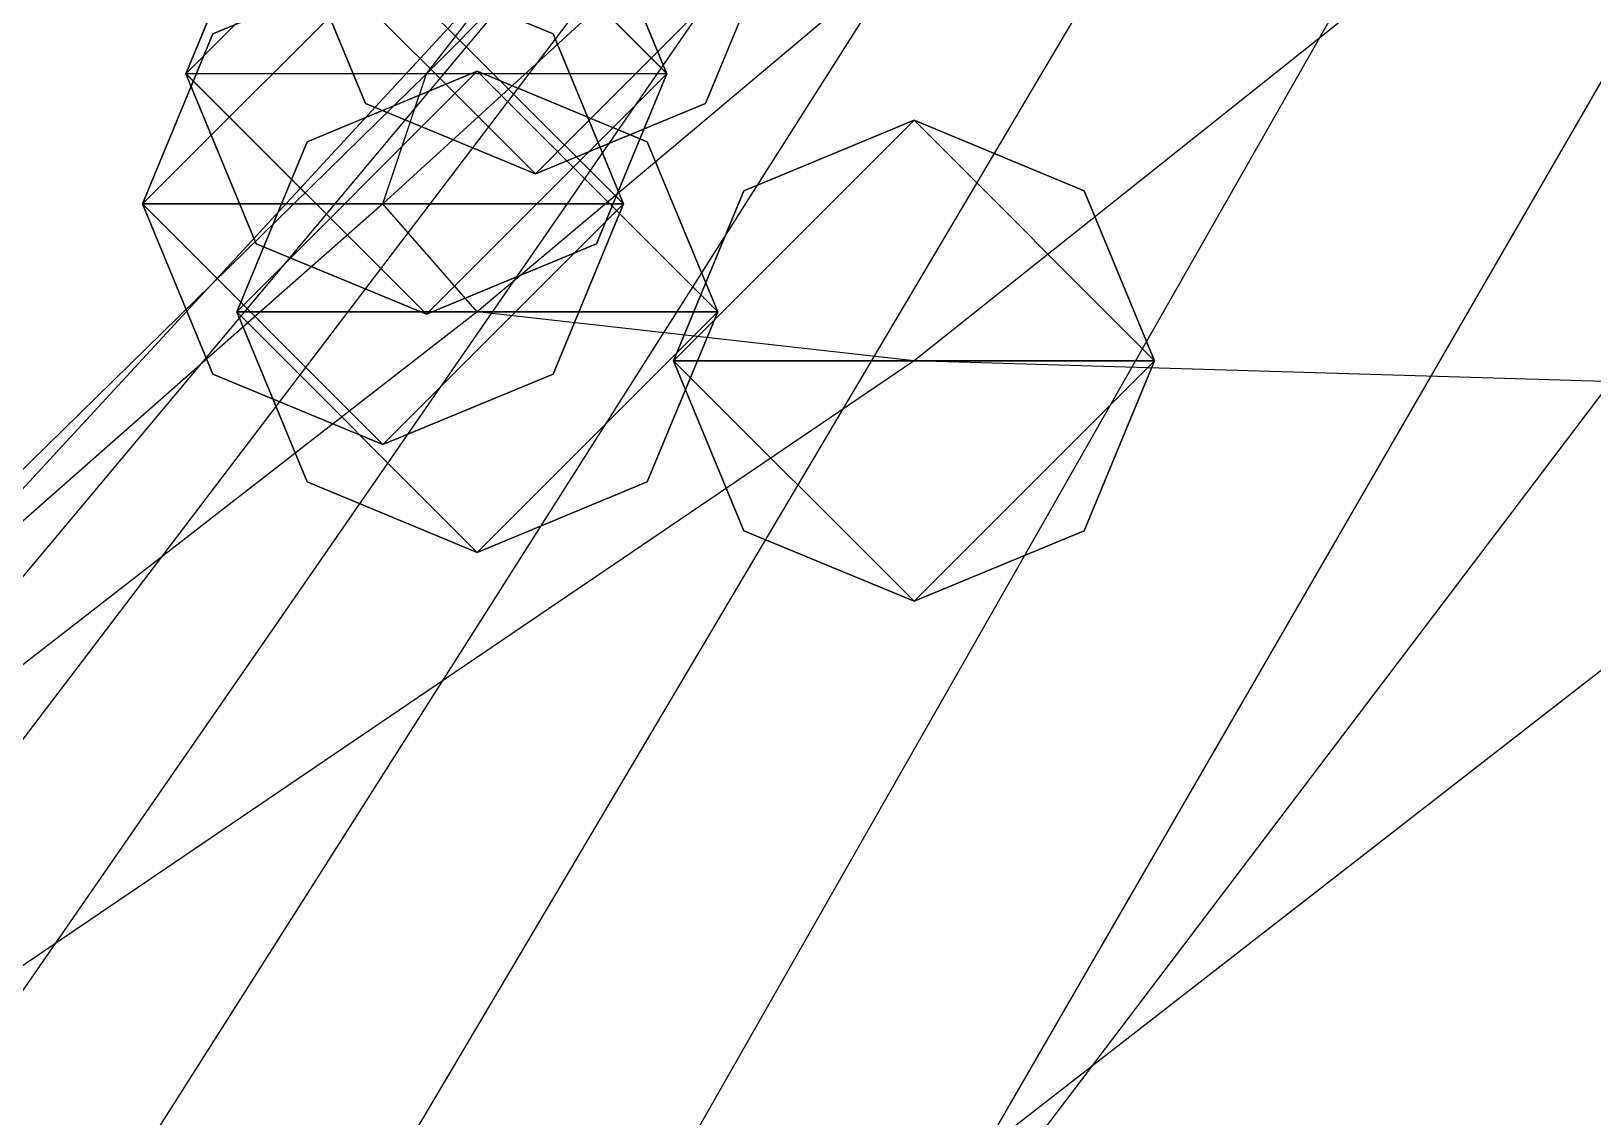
# Model space of a CAD drawing. Header units: metres. Extents: x -59 to 99, y -54 to 55.
# Drawn here: x -44.9 to -38.4, y -43.81 to -39.3 of the extents above; entities that cross this region are included whole.
import ezdxf

# ---------------------------------------------------------------- set-up
doc = ezdxf.new("R2010")
doc.units = ezdxf.units.M

msp = doc.modelspace()

# ---------------------------------------------------------------- linework, layer by layer
for p, q in [((-32.279602, -28.491974, -164.26068), (-43.252502, -39.47351, -166.50565)), ((-31.32088, -28.939316, -157.86128), (-43.432953, -40.01529, -158.75272)), ((-29.768734, -29.299805, -152.71106), (-43.04078, -40.463684, -152.33978)), ((-27.24155, -29.534187, -149.3669), (-41.224747, -40.667046, -149.43506)), ((-33.706375, -34.655807, -235.48903), (-41.542145, -44.995247, -246.90262)), ((-35.678055, -34.852127, -232.68097), (-41.542145, -44.995247, -246.90262)), ((-37.251312, -35.306625, -226.17654), (-43.161545, -45.682938, -237.05861)), ((-38.55408, -35.85675, -218.2991), (-44.780952, -46.370636, -227.21458)), ((-39.66145, -36.44751, -209.83919), (-46.400352, -47.058327, -217.37057)), ((-40.619896, -37.056564, -201.11931), (-48.019753, -47.746025, -207.52657)), ((-41.457565, -37.672134, -192.30586), (-49.639153, -48.433723, -197.68256)), ((-42.18656, -38.28588, -183.51486), (-51.258568, -49.121414, -187.83853)), ((-43.95961, -38.766403, -166.50552), (-44.252502, -39.47351, -166.50565)), ((-43.95961, -38.766403, -166.50552), (-44.252502, -39.47351, -166.50565)), ((-43.95961, -38.766403, -166.50552), (-44.252502, -39.47351, -166.50565)), ((-43.95961, -38.766403, -166.50552), (-44.252502, -39.47351, -166.50565)), ((-42.252502, -39.47351, -166.50565), (-42.545395, -38.766403, -166.50552)), ((-42.252502, -39.47351, -166.50565), (-42.545395, -38.766403, -166.50552)), ((-42.252502, -39.47351, -166.50565), (-42.545395, -38.766403, -166.50552)), ((-42.252502, -39.47351, -166.50565), (-42.545395, -38.766403, -166.50552)), ((-42.79889, -38.889984, -174.86116), (-52.877968, -49.809113, -177.99452)), ((-43.79889, -38.889984, -174.86116), (-43.505997, -39.59709, -174.86128)), ((-43.79889, -38.889984, -174.86116), (-43.505997, -39.59709, -174.86128)), ((-43.79889, -38.889984, -174.86116), (-43.505997, -39.59709, -174.86128)), ((-43.79889, -38.889984, -174.86116), (-43.505997, -39.59709, -174.86128)), ((-43.252502, -39.47351, -166.50565), (-42.79889, -38.889984, -174.86116)), ((-42.09178, -39.59709, -174.86128), (-41.79889, -38.889984, -174.86116)), ((-42.09178, -39.59709, -174.86128), (-41.79889, -38.889984, -174.86116)), ((-42.09178, -39.59709, -174.86128), (-41.79889, -38.889984, -174.86116)), ((-42.09178, -39.59709, -174.86128), (-41.79889, -38.889984, -174.86116)), ((-43.432953, -39.01529, -158.75255), (-44.14006, -39.30818, -158.7526)), ((-43.432953, -39.01529, -158.75255), (-44.14006, -39.30818, -158.7526)), ((-43.432953, -39.01529, -158.75255), (-44.14006, -39.30818, -158.7526)), ((-43.432953, -39.01529, -158.75255), (-44.14006, -39.30818, -158.7526)), ((-42.725845, -39.30818, -158.7526), (-43.432953, -39.01529, -158.75255)), ((-42.725845, -39.30818, -158.7526), (-43.432953, -39.01529, -158.75255)), ((-42.725845, -39.30818, -158.7526), (-43.432953, -39.01529, -158.75255)), ((-42.725845, -39.30818, -158.7526), (-43.432953, -39.01529, -158.75255)), ((-44.14006, -39.30818, -158.7526), (-44.432953, -40.01529, -158.75272)), ((-44.14006, -39.30818, -158.7526), (-44.432953, -40.01529, -158.75272)), ((-44.14006, -39.30818, -158.7526), (-44.432953, -40.01529, -158.75272)), ((-44.14006, -39.30818, -158.7526), (-44.432953, -40.01529, -158.75272)), ((-42.432953, -40.01529, -158.75272), (-42.725845, -39.30818, -158.7526)), ((-42.432953, -40.01529, -158.75272), (-42.725845, -39.30818, -158.7526)), ((-42.432953, -40.01529, -158.75272), (-42.725845, -39.30818, -158.7526)), ((-42.432953, -40.01529, -158.75272), (-42.725845, -39.30818, -158.7526)), ((-43.252502, -39.47351, -166.50565), (-54.497368, -50.496803, -168.15051)), ((-44.252502, -39.47351, -166.50565), (-43.95961, -40.18062, -166.50577)), ((-44.252502, -39.47351, -166.50565), (-43.95961, -40.18062, -166.50577)), ((-44.252502, -39.47351, -166.50565), (-43.95961, -40.18062, -166.50577)), ((-44.252502, -39.47351, -166.50565), (-43.95961, -40.18062, -166.50577)), ((-43.04078, -39.463684, -152.33961), (-43.747887, -39.756577, -152.33966)), ((-43.04078, -39.463684, -152.33961), (-43.747887, -39.756577, -152.33966)), ((-43.04078, -39.463684, -152.33961), (-43.747887, -39.756577, -152.33966)), ((-43.04078, -39.463684, -152.33961), (-43.747887, -39.756577, -152.33966)), ((-43.432953, -40.01529, -158.75272), (-43.252502, -39.47351, -166.50565)), ((-42.33367, -39.756577, -152.33966), (-43.04078, -39.463684, -152.33961)), ((-42.33367, -39.756577, -152.33966), (-43.04078, -39.463684, -152.33961)), ((-42.33367, -39.756577, -152.33966), (-43.04078, -39.463684, -152.33961)), ((-42.33367, -39.756577, -152.33966), (-43.04078, -39.463684, -152.33961)), ((-42.545395, -40.18062, -166.50577), (-42.252502, -39.47351, -166.50565)), ((-42.545395, -40.18062, -166.50577), (-42.252502, -39.47351, -166.50565)), ((-42.545395, -40.18062, -166.50577), (-42.252502, -39.47351, -166.50565)), ((-42.545395, -40.18062, -166.50577), (-42.252502, -39.47351, -166.50565)), ((-43.505997, -39.59709, -174.86128), (-42.79889, -39.889984, -174.86133)), ((-43.505997, -39.59709, -174.86128), (-42.79889, -39.889984, -174.86133)), ((-43.505997, -39.59709, -174.86128), (-42.79889, -39.889984, -174.86133)), ((-43.505997, -39.59709, -174.86128), (-42.79889, -39.889984, -174.86133)), ((-42.79889, -39.889984, -174.86133), (-42.09178, -39.59709, -174.86128)), ((-42.79889, -39.889984, -174.86133), (-42.09178, -39.59709, -174.86128)), ((-42.79889, -39.889984, -174.86133), (-42.09178, -39.59709, -174.86128)), ((-42.79889, -39.889984, -174.86133), (-42.09178, -39.59709, -174.86128)), ((-41.224747, -39.667046, -149.43489), (-41.931854, -39.959938, -149.43494)), ((-41.224747, -39.667046, -149.43489), (-41.931854, -39.959938, -149.43494)), ((-41.224747, -39.667046, -149.43489), (-41.931854, -39.959938, -149.43494)), ((-41.224747, -39.667046, -149.43489), (-41.931854, -39.959938, -149.43494)), ((-40.51764, -39.959938, -149.43494), (-41.224747, -39.667046, -149.43489)), ((-40.51764, -39.959938, -149.43494), (-41.224747, -39.667046, -149.43489)), ((-40.51764, -39.959938, -149.43494), (-41.224747, -39.667046, -149.43489)), ((-40.51764, -39.959938, -149.43494), (-41.224747, -39.667046, -149.43489)), ((-43.747887, -39.756577, -152.33966), (-44.04078, -40.463684, -152.33978)), ((-43.747887, -39.756577, -152.33966), (-44.04078, -40.463684, -152.33978)), ((-43.747887, -39.756577, -152.33966), (-44.04078, -40.463684, -152.33978)), ((-43.747887, -39.756577, -152.33966), (-44.04078, -40.463684, -152.33978)), ((-42.04078, -40.463684, -152.33978), (-42.33367, -39.756577, -152.33966)), ((-42.04078, -40.463684, -152.33978), (-42.33367, -39.756577, -152.33966)), ((-42.04078, -40.463684, -152.33978), (-42.33367, -39.756577, -152.33966)), ((-42.04078, -40.463684, -152.33978), (-42.33367, -39.756577, -152.33966)), ((-41.931854, -39.959938, -149.43494), (-42.224747, -40.667046, -149.43506)), ((-41.931854, -39.959938, -149.43494), (-42.224747, -40.667046, -149.43506)), ((-41.931854, -39.959938, -149.43494), (-42.224747, -40.667046, -149.43506)), ((-41.931854, -39.959938, -149.43494), (-42.224747, -40.667046, -149.43506)), ((-40.224747, -40.667046, -149.43506), (-40.51764, -39.959938, -149.43494)), ((-40.224747, -40.667046, -149.43506), (-40.51764, -39.959938, -149.43494)), ((-40.224747, -40.667046, -149.43506), (-40.51764, -39.959938, -149.43494)), ((-40.224747, -40.667046, -149.43506), (-40.51764, -39.959938, -149.43494)), ((-43.432953, -40.01529, -158.75272), (-56.116776, -51.1845, -158.3065)), ((-44.432953, -40.01529, -158.75272), (-44.14006, -40.722397, -158.75284)), ((-44.432953, -40.01529, -158.75272), (-44.14006, -40.722397, -158.75284)), ((-44.432953, -40.01529, -158.75272), (-44.14006, -40.722397, -158.75284)), ((-44.432953, -40.01529, -158.75272), (-44.14006, -40.722397, -158.75284)), ((-43.04078, -40.463684, -152.33978), (-43.432953, -40.01529, -158.75272)), ((-42.725845, -40.722397, -158.75284), (-42.432953, -40.01529, -158.75272)), ((-42.725845, -40.722397, -158.75284), (-42.432953, -40.01529, -158.75272)), ((-42.725845, -40.722397, -158.75284), (-42.432953, -40.01529, -158.75272)), ((-42.725845, -40.722397, -158.75284), (-42.432953, -40.01529, -158.75272)), ((-43.95961, -40.18062, -166.50577), (-43.252502, -40.47351, -166.50581)), ((-43.95961, -40.18062, -166.50577), (-43.252502, -40.47351, -166.50581)), ((-43.95961, -40.18062, -166.50577), (-43.252502, -40.47351, -166.50581)), ((-43.95961, -40.18062, -166.50577), (-43.252502, -40.47351, -166.50581)), ((-43.252502, -40.47351, -166.50581), (-42.545395, -40.18062, -166.50577)), ((-43.252502, -40.47351, -166.50581), (-42.545395, -40.18062, -166.50577)), ((-43.252502, -40.47351, -166.50581), (-42.545395, -40.18062, -166.50577)), ((-43.252502, -40.47351, -166.50581), (-42.545395, -40.18062, -166.50577)), ((-43.04078, -40.463684, -152.33978), (-57.736176, -51.872192, -148.46248)), ((-44.04078, -40.463684, -152.33978), (-43.747887, -41.17079, -152.3399)), ((-44.04078, -40.463684, -152.33978), (-43.747887, -41.17079, -152.3399)), ((-44.04078, -40.463684, -152.33978), (-43.747887, -41.17079, -152.3399)), ((-44.04078, -40.463684, -152.33978), (-43.747887, -41.17079, -152.3399)), ((-41.224747, -40.667046, -149.43506), (-43.04078, -40.463684, -152.33978)), ((-42.33367, -41.17079, -152.3399), (-42.04078, -40.463684, -152.33978)), ((-42.33367, -41.17079, -152.3399), (-42.04078, -40.463684, -152.33978)), ((-42.33367, -41.17079, -152.3399), (-42.04078, -40.463684, -152.33978)), ((-42.33367, -41.17079, -152.3399), (-42.04078, -40.463684, -152.33978)), ((-41.224747, -40.667046, -149.43506), (-57.736176, -51.872192, -148.46248)), ((-42.224747, -40.667046, -149.43506), (-41.931854, -41.374153, -149.43518)), ((-42.224747, -40.667046, -149.43506), (-41.931854, -41.374153, -149.43518)), ((-42.224747, -40.667046, -149.43506), (-41.931854, -41.374153, -149.43518)), ((-42.224747, -40.667046, -149.43506), (-41.931854, -41.374153, -149.43518)), ((-36.88044, -40.797417, -147.573), (-41.224747, -40.667046, -149.43506)), ((-40.51764, -41.374153, -149.43518), (-40.224747, -40.667046, -149.43506)), ((-40.51764, -41.374153, -149.43518), (-40.224747, -40.667046, -149.43506)), ((-40.51764, -41.374153, -149.43518), (-40.224747, -40.667046, -149.43506)), ((-40.51764, -41.374153, -149.43518), (-40.224747, -40.667046, -149.43506)), ((-44.14006, -40.722397, -158.75284), (-43.432953, -41.01529, -158.75288)), ((-44.14006, -40.722397, -158.75284), (-43.432953, -41.01529, -158.75288)), ((-44.14006, -40.722397, -158.75284), (-43.432953, -41.01529, -158.75288)), ((-44.14006, -40.722397, -158.75284), (-43.432953, -41.01529, -158.75288)), ((-43.432953, -41.01529, -158.75288), (-42.725845, -40.722397, -158.75284)), ((-43.432953, -41.01529, -158.75288), (-42.725845, -40.722397, -158.75284)), ((-43.432953, -41.01529, -158.75288), (-42.725845, -40.722397, -158.75284)), ((-43.432953, -41.01529, -158.75288), (-42.725845, -40.722397, -158.75284)), ((-36.88044, -40.797417, -147.573), (-51.22329, -51.94668, -147.39627)), ((-43.747887, -41.17079, -152.3399), (-43.04078, -41.463684, -152.33995)), ((-43.747887, -41.17079, -152.3399), (-43.04078, -41.463684, -152.33995)), ((-43.747887, -41.17079, -152.3399), (-43.04078, -41.463684, -152.33995)), ((-43.747887, -41.17079, -152.3399), (-43.04078, -41.463684, -152.33995)), ((-43.04078, -41.463684, -152.33995), (-42.33367, -41.17079, -152.3399)), ((-43.04078, -41.463684, -152.33995), (-42.33367, -41.17079, -152.3399)), ((-43.04078, -41.463684, -152.33995), (-42.33367, -41.17079, -152.3399)), ((-43.04078, -41.463684, -152.33995), (-42.33367, -41.17079, -152.3399)), ((-41.931854, -41.374153, -149.43518), (-41.224747, -41.667046, -149.43523)), ((-41.931854, -41.374153, -149.43518), (-41.224747, -41.667046, -149.43523)), ((-41.931854, -41.374153, -149.43518), (-41.224747, -41.667046, -149.43523)), ((-41.931854, -41.374153, -149.43518), (-41.224747, -41.667046, -149.43523)), ((-41.224747, -41.667046, -149.43523), (-40.51764, -41.374153, -149.43518)), ((-41.224747, -41.667046, -149.43523), (-40.51764, -41.374153, -149.43518)), ((-41.224747, -41.667046, -149.43523), (-40.51764, -41.374153, -149.43518)), ((-41.224747, -41.667046, -149.43523), (-40.51764, -41.374153, -149.43518))]:
    msp.add_line(p, q)
for points in [[(-44.252502, -39.47351, -166.50565), (-43.95961, -38.766403, -166.50552), (-43.252502, -38.47351, -166.50548), (-43.252403, -38.47341, -166.50537)], [(-44.252502, -39.47351, -166.50565), (-43.95961, -38.766403, -166.50552), (-43.252502, -38.47351, -166.50548), (-43.252403, -38.47341, -166.50537)], [(-44.252502, -39.47351, -166.50565), (-43.95961, -38.766403, -166.50552), (-43.252502, -38.47351, -166.50548), (-43.252403, -38.47341, -166.50537)], [(-44.252502, -39.47351, -166.50565), (-43.95961, -38.766403, -166.50552), (-43.252502, -38.47351, -166.50548), (-43.252403, -38.47341, -166.50537)], [(-44.252502, -39.47351, -166.50565), (-43.252502, -38.47351, -166.50548), (-42.252502, -39.47351, -166.50565), (-42.252403, -39.47341, -166.50554)], [(-44.252502, -39.47351, -166.50565), (-43.252502, -38.47351, -166.50548), (-42.252502, -39.47351, -166.50565), (-42.252403, -39.47341, -166.50554)], [(-44.252502, -39.47351, -166.50565), (-43.252502, -38.47351, -166.50548), (-42.252502, -39.47351, -166.50565), (-42.252403, -39.47341, -166.50554)], [(-44.252502, -39.47351, -166.50565), (-43.252502, -38.47351, -166.50548), (-42.252502, -39.47351, -166.50565), (-42.252403, -39.47341, -166.50554)], [(-43.252502, -38.47351, -166.50548), (-42.545395, -38.766403, -166.50552), (-42.252502, -39.47351, -166.50565), (-42.252403, -39.47341, -166.50554)], [(-43.252502, -38.47351, -166.50548), (-42.545395, -38.766403, -166.50552), (-42.252502, -39.47351, -166.50565), (-42.252403, -39.47341, -166.50554)], [(-43.252502, -38.47351, -166.50548), (-42.545395, -38.766403, -166.50552), (-42.252502, -39.47351, -166.50565), (-42.252403, -39.47341, -166.50554)], [(-43.252502, -38.47351, -166.50548), (-42.545395, -38.766403, -166.50552), (-42.252502, -39.47351, -166.50565), (-42.252403, -39.47341, -166.50554)], [(-42.79889, -39.889984, -174.86133), (-43.505997, -39.59709, -174.86128), (-43.79889, -38.889984, -174.86116), (-43.79879, -38.889885, -174.86105)], [(-41.79889, -38.889984, -174.86116), (-42.79889, -39.889984, -174.86133), (-43.79889, -38.889984, -174.86116), (-43.79879, -38.889885, -174.86105)], [(-42.79889, -39.889984, -174.86133), (-43.505997, -39.59709, -174.86128), (-43.79889, -38.889984, -174.86116), (-43.79879, -38.889885, -174.86105)], [(-41.79889, -38.889984, -174.86116), (-42.79889, -39.889984, -174.86133), (-43.79889, -38.889984, -174.86116), (-43.79879, -38.889885, -174.86105)], [(-42.79889, -39.889984, -174.86133), (-43.505997, -39.59709, -174.86128), (-43.79889, -38.889984, -174.86116), (-43.79879, -38.889885, -174.86105)], [(-41.79889, -38.889984, -174.86116), (-42.79889, -39.889984, -174.86133), (-43.79889, -38.889984, -174.86116), (-43.79879, -38.889885, -174.86105)], [(-42.79889, -39.889984, -174.86133), (-43.505997, -39.59709, -174.86128), (-43.79889, -38.889984, -174.86116), (-43.79879, -38.889885, -174.86105)], [(-41.79889, -38.889984, -174.86116), (-42.79889, -39.889984, -174.86133), (-43.79889, -38.889984, -174.86116), (-43.79879, -38.889885, -174.86105)], [(-41.79889, -38.889984, -174.86116), (-42.09178, -39.59709, -174.86128), (-42.79889, -39.889984, -174.86133), (-42.79879, -39.889885, -174.86122)], [(-41.79889, -38.889984, -174.86116), (-42.09178, -39.59709, -174.86128), (-42.79889, -39.889984, -174.86133), (-42.79879, -39.889885, -174.86122)], [(-41.79889, -38.889984, -174.86116), (-42.09178, -39.59709, -174.86128), (-42.79889, -39.889984, -174.86133), (-42.79879, -39.889885, -174.86122)], [(-41.79889, -38.889984, -174.86116), (-42.09178, -39.59709, -174.86128), (-42.79889, -39.889984, -174.86133), (-42.79879, -39.889885, -174.86122)], [(-44.432953, -40.01529, -158.75272), (-44.14006, -39.30818, -158.7526), (-43.432953, -39.01529, -158.75255), (-43.432854, -39.01519, -158.75244)], [(-44.432953, -40.01529, -158.75272), (-44.14006, -39.30818, -158.7526), (-43.432953, -39.01529, -158.75255), (-43.432854, -39.01519, -158.75244)], [(-44.432953, -40.01529, -158.75272), (-44.14006, -39.30818, -158.7526), (-43.432953, -39.01529, -158.75255), (-43.432854, -39.01519, -158.75244)], [(-44.432953, -40.01529, -158.75272), (-44.14006, -39.30818, -158.7526), (-43.432953, -39.01529, -158.75255), (-43.432854, -39.01519, -158.75244)], [(-44.432953, -40.01529, -158.75272), (-43.432953, -39.01529, -158.75255), (-42.432953, -40.01529, -158.75272), (-42.432854, -40.01519, -158.75261)], [(-44.432953, -40.01529, -158.75272), (-43.432953, -39.01529, -158.75255), (-42.432953, -40.01529, -158.75272), (-42.432854, -40.01519, -158.75261)], [(-44.432953, -40.01529, -158.75272), (-43.432953, -39.01529, -158.75255), (-42.432953, -40.01529, -158.75272), (-42.432854, -40.01519, -158.75261)], [(-44.432953, -40.01529, -158.75272), (-43.432953, -39.01529, -158.75255), (-42.432953, -40.01529, -158.75272), (-42.432854, -40.01519, -158.75261)], [(-43.432953, -39.01529, -158.75255), (-42.725845, -39.30818, -158.7526), (-42.432953, -40.01529, -158.75272), (-42.432854, -40.01519, -158.75261)], [(-43.432953, -39.01529, -158.75255), (-42.725845, -39.30818, -158.7526), (-42.432953, -40.01529, -158.75272), (-42.432854, -40.01519, -158.75261)], [(-43.432953, -39.01529, -158.75255), (-42.725845, -39.30818, -158.7526), (-42.432953, -40.01529, -158.75272), (-42.432854, -40.01519, -158.75261)], [(-43.432953, -39.01529, -158.75255), (-42.725845, -39.30818, -158.7526), (-42.432953, -40.01529, -158.75272), (-42.432854, -40.01519, -158.75261)], [(-43.252502, -40.47351, -166.50581), (-43.95961, -40.18062, -166.50577), (-44.252502, -39.47351, -166.50565), (-44.252403, -39.47341, -166.50554)], [(-42.252502, -39.47351, -166.50565), (-43.252502, -40.47351, -166.50581), (-44.252502, -39.47351, -166.50565), (-44.252403, -39.47341, -166.50554)], [(-43.252502, -40.47351, -166.50581), (-43.95961, -40.18062, -166.50577), (-44.252502, -39.47351, -166.50565), (-44.252403, -39.47341, -166.50554)], [(-42.252502, -39.47351, -166.50565), (-43.252502, -40.47351, -166.50581), (-44.252502, -39.47351, -166.50565), (-44.252403, -39.47341, -166.50554)], [(-43.252502, -40.47351, -166.50581), (-43.95961, -40.18062, -166.50577), (-44.252502, -39.47351, -166.50565), (-44.252403, -39.47341, -166.50554)], [(-42.252502, -39.47351, -166.50565), (-43.252502, -40.47351, -166.50581), (-44.252502, -39.47351, -166.50565), (-44.252403, -39.47341, -166.50554)], [(-43.252502, -40.47351, -166.50581), (-43.95961, -40.18062, -166.50577), (-44.252502, -39.47351, -166.50565), (-44.252403, -39.47341, -166.50554)], [(-42.252502, -39.47351, -166.50565), (-43.252502, -40.47351, -166.50581), (-44.252502, -39.47351, -166.50565), (-44.252403, -39.47341, -166.50554)], [(-44.04078, -40.463684, -152.33978), (-43.747887, -39.756577, -152.33966), (-43.04078, -39.463684, -152.33961), (-43.04068, -39.463585, -152.33951)], [(-44.04078, -40.463684, -152.33978), (-43.747887, -39.756577, -152.33966), (-43.04078, -39.463684, -152.33961), (-43.04068, -39.463585, -152.33951)], [(-44.04078, -40.463684, -152.33978), (-43.747887, -39.756577, -152.33966), (-43.04078, -39.463684, -152.33961), (-43.04068, -39.463585, -152.33951)], [(-44.04078, -40.463684, -152.33978), (-43.747887, -39.756577, -152.33966), (-43.04078, -39.463684, -152.33961), (-43.04068, -39.463585, -152.33951)], [(-44.04078, -40.463684, -152.33978), (-43.04078, -39.463684, -152.33961), (-42.04078, -40.463684, -152.33978), (-42.04068, -40.463585, -152.33968)], [(-44.04078, -40.463684, -152.33978), (-43.04078, -39.463684, -152.33961), (-42.04078, -40.463684, -152.33978), (-42.04068, -40.463585, -152.33968)], [(-44.04078, -40.463684, -152.33978), (-43.04078, -39.463684, -152.33961), (-42.04078, -40.463684, -152.33978), (-42.04068, -40.463585, -152.33968)], [(-44.04078, -40.463684, -152.33978), (-43.04078, -39.463684, -152.33961), (-42.04078, -40.463684, -152.33978), (-42.04068, -40.463585, -152.33968)], [(-42.252502, -39.47351, -166.50565), (-42.545395, -40.18062, -166.50577), (-43.252502, -40.47351, -166.50581), (-43.252403, -40.47341, -166.5057)], [(-42.252502, -39.47351, -166.50565), (-42.545395, -40.18062, -166.50577), (-43.252502, -40.47351, -166.50581), (-43.252403, -40.47341, -166.5057)], [(-42.252502, -39.47351, -166.50565), (-42.545395, -40.18062, -166.50577), (-43.252502, -40.47351, -166.50581), (-43.252403, -40.47341, -166.5057)], [(-42.252502, -39.47351, -166.50565), (-42.545395, -40.18062, -166.50577), (-43.252502, -40.47351, -166.50581), (-43.252403, -40.47341, -166.5057)], [(-43.04078, -39.463684, -152.33961), (-42.33367, -39.756577, -152.33966), (-42.04078, -40.463684, -152.33978), (-42.04068, -40.463585, -152.33968)], [(-43.04078, -39.463684, -152.33961), (-42.33367, -39.756577, -152.33966), (-42.04078, -40.463684, -152.33978), (-42.04068, -40.463585, -152.33968)], [(-43.04078, -39.463684, -152.33961), (-42.33367, -39.756577, -152.33966), (-42.04078, -40.463684, -152.33978), (-42.04068, -40.463585, -152.33968)], [(-43.04078, -39.463684, -152.33961), (-42.33367, -39.756577, -152.33966), (-42.04078, -40.463684, -152.33978), (-42.04068, -40.463585, -152.33968)], [(-42.224747, -40.667046, -149.43506), (-41.931854, -39.959938, -149.43494), (-41.224747, -39.667046, -149.43489), (-41.224648, -39.666946, -149.43478)], [(-42.224747, -40.667046, -149.43506), (-41.931854, -39.959938, -149.43494), (-41.224747, -39.667046, -149.43489), (-41.224648, -39.666946, -149.43478)], [(-42.224747, -40.667046, -149.43506), (-41.931854, -39.959938, -149.43494), (-41.224747, -39.667046, -149.43489), (-41.224648, -39.666946, -149.43478)], [(-42.224747, -40.667046, -149.43506), (-41.931854, -39.959938, -149.43494), (-41.224747, -39.667046, -149.43489), (-41.224648, -39.666946, -149.43478)], [(-42.224747, -40.667046, -149.43506), (-41.224747, -39.667046, -149.43489), (-40.224747, -40.667046, -149.43506), (-40.224648, -40.666946, -149.43495)], [(-42.224747, -40.667046, -149.43506), (-41.224747, -39.667046, -149.43489), (-40.224747, -40.667046, -149.43506), (-40.224648, -40.666946, -149.43495)], [(-42.224747, -40.667046, -149.43506), (-41.224747, -39.667046, -149.43489), (-40.224747, -40.667046, -149.43506), (-40.224648, -40.666946, -149.43495)], [(-42.224747, -40.667046, -149.43506), (-41.224747, -39.667046, -149.43489), (-40.224747, -40.667046, -149.43506), (-40.224648, -40.666946, -149.43495)], [(-41.224747, -39.667046, -149.43489), (-40.51764, -39.959938, -149.43494), (-40.224747, -40.667046, -149.43506), (-40.224648, -40.666946, -149.43495)], [(-41.224747, -39.667046, -149.43489), (-40.51764, -39.959938, -149.43494), (-40.224747, -40.667046, -149.43506), (-40.224648, -40.666946, -149.43495)], [(-41.224747, -39.667046, -149.43489), (-40.51764, -39.959938, -149.43494), (-40.224747, -40.667046, -149.43506), (-40.224648, -40.666946, -149.43495)], [(-41.224747, -39.667046, -149.43489), (-40.51764, -39.959938, -149.43494), (-40.224747, -40.667046, -149.43506), (-40.224648, -40.666946, -149.43495)], [(-43.432953, -41.01529, -158.75288), (-44.14006, -40.722397, -158.75284), (-44.432953, -40.01529, -158.75272), (-44.432854, -40.01519, -158.75261)], [(-42.432953, -40.01529, -158.75272), (-43.432953, -41.01529, -158.75288), (-44.432953, -40.01529, -158.75272), (-44.432854, -40.01519, -158.75261)], [(-43.432953, -41.01529, -158.75288), (-44.14006, -40.722397, -158.75284), (-44.432953, -40.01529, -158.75272), (-44.432854, -40.01519, -158.75261)], [(-42.432953, -40.01529, -158.75272), (-43.432953, -41.01529, -158.75288), (-44.432953, -40.01529, -158.75272), (-44.432854, -40.01519, -158.75261)], [(-43.432953, -41.01529, -158.75288), (-44.14006, -40.722397, -158.75284), (-44.432953, -40.01529, -158.75272), (-44.432854, -40.01519, -158.75261)], [(-42.432953, -40.01529, -158.75272), (-43.432953, -41.01529, -158.75288), (-44.432953, -40.01529, -158.75272), (-44.432854, -40.01519, -158.75261)], [(-43.432953, -41.01529, -158.75288), (-44.14006, -40.722397, -158.75284), (-44.432953, -40.01529, -158.75272), (-44.432854, -40.01519, -158.75261)], [(-42.432953, -40.01529, -158.75272), (-43.432953, -41.01529, -158.75288), (-44.432953, -40.01529, -158.75272), (-44.432854, -40.01519, -158.75261)], [(-42.432953, -40.01529, -158.75272), (-42.725845, -40.722397, -158.75284), (-43.432953, -41.01529, -158.75288), (-43.432854, -41.01519, -158.75278)], [(-42.432953, -40.01529, -158.75272), (-42.725845, -40.722397, -158.75284), (-43.432953, -41.01529, -158.75288), (-43.432854, -41.01519, -158.75278)], [(-42.432953, -40.01529, -158.75272), (-42.725845, -40.722397, -158.75284), (-43.432953, -41.01529, -158.75288), (-43.432854, -41.01519, -158.75278)], [(-42.432953, -40.01529, -158.75272), (-42.725845, -40.722397, -158.75284), (-43.432953, -41.01529, -158.75288), (-43.432854, -41.01519, -158.75278)], [(-43.04078, -41.463684, -152.33995), (-43.747887, -41.17079, -152.3399), (-44.04078, -40.463684, -152.33978), (-44.04068, -40.463585, -152.33968)], [(-42.04078, -40.463684, -152.33978), (-43.04078, -41.463684, -152.33995), (-44.04078, -40.463684, -152.33978), (-44.04068, -40.463585, -152.33968)], [(-43.04078, -41.463684, -152.33995), (-43.747887, -41.17079, -152.3399), (-44.04078, -40.463684, -152.33978), (-44.04068, -40.463585, -152.33968)], [(-42.04078, -40.463684, -152.33978), (-43.04078, -41.463684, -152.33995), (-44.04078, -40.463684, -152.33978), (-44.04068, -40.463585, -152.33968)], [(-43.04078, -41.463684, -152.33995), (-43.747887, -41.17079, -152.3399), (-44.04078, -40.463684, -152.33978), (-44.04068, -40.463585, -152.33968)], [(-42.04078, -40.463684, -152.33978), (-43.04078, -41.463684, -152.33995), (-44.04078, -40.463684, -152.33978), (-44.04068, -40.463585, -152.33968)], [(-43.04078, -41.463684, -152.33995), (-43.747887, -41.17079, -152.3399), (-44.04078, -40.463684, -152.33978), (-44.04068, -40.463585, -152.33968)], [(-42.04078, -40.463684, -152.33978), (-43.04078, -41.463684, -152.33995), (-44.04078, -40.463684, -152.33978), (-44.04068, -40.463585, -152.33968)], [(-42.04078, -40.463684, -152.33978), (-42.33367, -41.17079, -152.3399), (-43.04078, -41.463684, -152.33995), (-43.04068, -41.463585, -152.33984)], [(-42.04078, -40.463684, -152.33978), (-42.33367, -41.17079, -152.3399), (-43.04078, -41.463684, -152.33995), (-43.04068, -41.463585, -152.33984)], [(-42.04078, -40.463684, -152.33978), (-42.33367, -41.17079, -152.3399), (-43.04078, -41.463684, -152.33995), (-43.04068, -41.463585, -152.33984)], [(-42.04078, -40.463684, -152.33978), (-42.33367, -41.17079, -152.3399), (-43.04078, -41.463684, -152.33995), (-43.04068, -41.463585, -152.33984)], [(-41.224747, -41.667046, -149.43523), (-41.931854, -41.374153, -149.43518), (-42.224747, -40.667046, -149.43506), (-42.224648, -40.666946, -149.43495)], [(-40.224747, -40.667046, -149.43506), (-41.224747, -41.667046, -149.43523), (-42.224747, -40.667046, -149.43506), (-42.224648, -40.666946, -149.43495)], [(-41.224747, -41.667046, -149.43523), (-41.931854, -41.374153, -149.43518), (-42.224747, -40.667046, -149.43506), (-42.224648, -40.666946, -149.43495)], [(-40.224747, -40.667046, -149.43506), (-41.224747, -41.667046, -149.43523), (-42.224747, -40.667046, -149.43506), (-42.224648, -40.666946, -149.43495)], [(-41.224747, -41.667046, -149.43523), (-41.931854, -41.374153, -149.43518), (-42.224747, -40.667046, -149.43506), (-42.224648, -40.666946, -149.43495)], [(-40.224747, -40.667046, -149.43506), (-41.224747, -41.667046, -149.43523), (-42.224747, -40.667046, -149.43506), (-42.224648, -40.666946, -149.43495)], [(-41.224747, -41.667046, -149.43523), (-41.931854, -41.374153, -149.43518), (-42.224747, -40.667046, -149.43506), (-42.224648, -40.666946, -149.43495)], [(-40.224747, -40.667046, -149.43506), (-41.224747, -41.667046, -149.43523), (-42.224747, -40.667046, -149.43506), (-42.224648, -40.666946, -149.43495)], [(-40.224747, -40.667046, -149.43506), (-40.51764, -41.374153, -149.43518), (-41.224747, -41.667046, -149.43523), (-41.224648, -41.666946, -149.43512)], [(-40.224747, -40.667046, -149.43506), (-40.51764, -41.374153, -149.43518), (-41.224747, -41.667046, -149.43523), (-41.224648, -41.666946, -149.43512)], [(-40.224747, -40.667046, -149.43506), (-40.51764, -41.374153, -149.43518), (-41.224747, -41.667046, -149.43523), (-41.224648, -41.666946, -149.43512)], [(-40.224747, -40.667046, -149.43506), (-40.51764, -41.374153, -149.43518), (-41.224747, -41.667046, -149.43523), (-41.224648, -41.666946, -149.43512)]]:
    msp.add_3dface(points)

doc.saveas('drawing.dxf')
